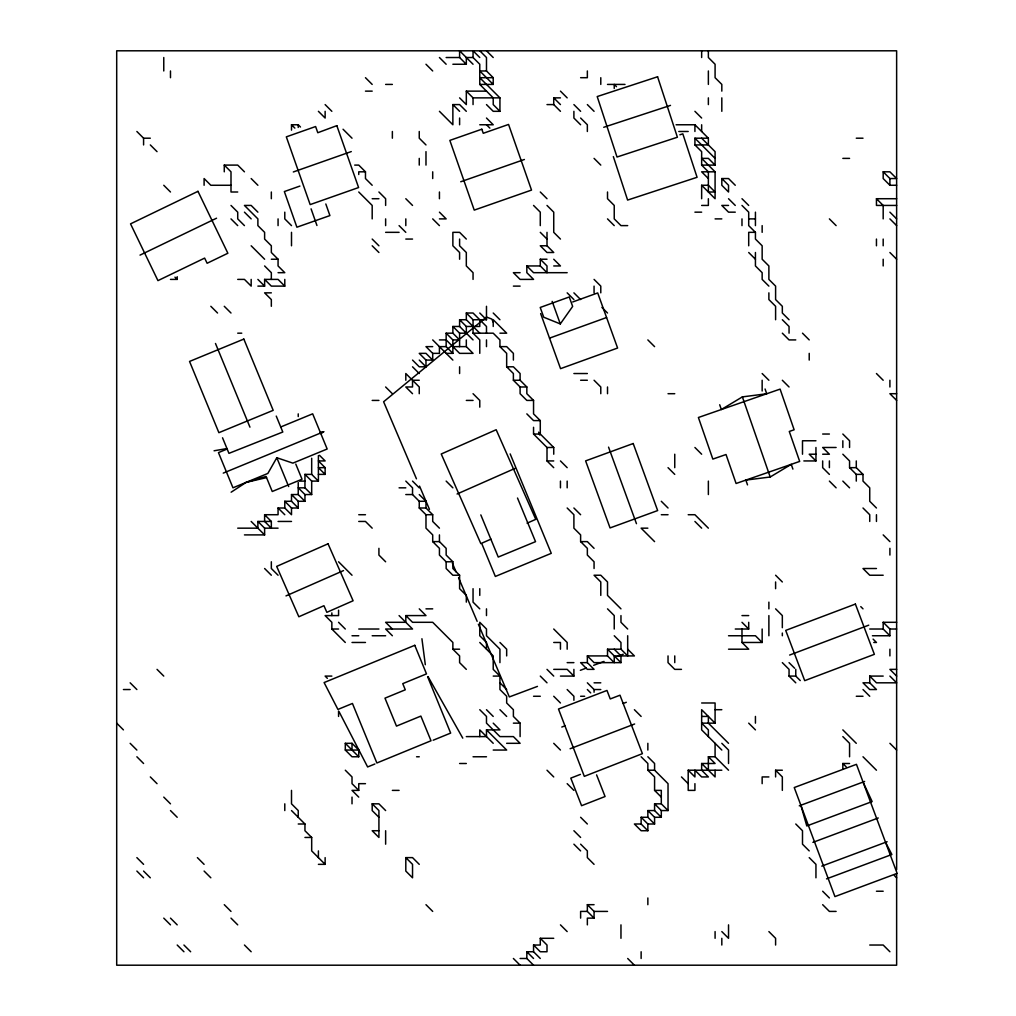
<?xml version="1.0" encoding="UTF-8"?>
<svg xmlns="http://www.w3.org/2000/svg" width="1016" height="1016" viewBox="0 0 1016 1016"><rect width="100%" height="100%" fill="white"/><g stroke="black" fill="none" stroke-linecap="round" stroke-linejoin="round"><path stroke-width="1.5" d="M280.733 426.974L312.661 413.817L327.165 449.009L292.875 463.131L276.809 457.733L267.843 473.443L232.969 487.807L218.465 452.615L227.152 449.034M560.299 323.926L572.656 306.413L569.252 296.977L540.22 307.467L543.738 317.221L560.299 323.926L552.158 301.384M458.33 340.246L383.616 401.765L416.446 478.828M460.769 338.226L486.486 317.055L491.871 319.075L493.065 321.97M231.14 492.201L246.215 482.346L266.065 476.453L272.25 491.49L302.031 479.222L295.783 464.058M320.827 433.629L323.685 431.762L320.294 432.359M765.073 389.001L766.724 393.764L742.378 396.888L721.347 409.524L719.696 404.762M747.509 484.873L745.846 480.098L770.192 476.999L791.248 464.35L799.681 461.416L789.28 431.47L794.131 429.781L780.097 389.115L698.398 417.5L712.838 459.092L726.021 454.52L736.092 483.489L791.248 464.35L792.899 469.113M216.548 218.211L140.03 255.118M515.087 468.376L457.073 494.005M490.957 539.14L480.835 543.611L441.236 454L496.176 429.73L535.762 519.341L527.088 523.177M343.497 570.598L285.991 595.909M223.266 473.113L323.685 431.762M374.904 763.981L367.627 766.953L339.268 712.076M433.172 740.22L450.66 733.082L427.634 676.796M580.403 774.383L570.802 778.129L581.584 805.701L605.066 796.519L596.595 774.89M561.797 727.05L564.934 725.843L584.314 776.364L642.404 753.656L619.989 695.198L610.248 698.945L606.984 690.448L558.495 709.041L564.934 725.843M623.164 703.491L626.313 702.285M570.116 748.741L634.632 723.989M789.648 655.053L868.731 625.17M537.451 686.397L509.346 696.925L478.384 624.23M580.352 670.306L586.27 668.083M593.662 665.315L604.025 661.429M617.334 656.438L623.253 654.215M799.274 805.84L864.629 781.456M878.268 817.982L812.914 842.366M821.779 866.127L887.133 841.731M826.529 878.878L891.883 854.494L885.546 842.327M572.719 301.968L597.7 292.938L617.601 348.031L560.553 368.656L540.639 313.563M549.529 338.137L606.577 317.525M293.319 171.971L351.282 151.575M299.898 186.08L284.353 191.554L296.888 227.203L329.908 215.583L325.819 203.975M524.383 159.487L460.743 181.75M603.733 127.292L670.497 105.385M679.869 134.798L682.815 133.833L697.078 177.292L627.609 200.076L613.346 156.604M246.215 482.346L266.535 477.622M214.084 450.786L226.962 448.551M446.151 57.518L459.6 57.518L466.319 64.249L466.319 57.518L473.05 57.518L479.768 64.249L479.768 84.417L493.217 97.866L493.217 104.584L499.935 111.316L499.935 97.866L479.768 77.699L493.217 77.699L493.217 84.417L479.768 84.417M452.869 64.249L466.319 64.249M493.217 77.699L486.486 70.968L479.768 70.968L493.217 84.417M580.619 77.699L587.35 77.699L587.35 70.968M385.635 84.417L392.366 84.417M607.517 84.417L624.992 84.417M365.468 91.135L372.186 91.135M459.6 97.866L466.319 104.584L466.319 91.135L486.486 91.135M466.319 91.135L473.05 97.866L499.935 97.866M560.451 111.316L553.733 104.584L553.733 97.866L560.451 97.866M439.433 111.316L452.869 124.765L452.869 104.584L459.6 104.584L466.319 111.316M547.002 104.584L553.733 104.584M499.935 111.316L493.217 111.316L486.486 104.584M291.503 130.137L291.503 124.765L298.234 124.765L300.469 127M479.768 124.765L493.217 124.765L486.486 118.034M676.097 124.765L694.919 124.765L708.368 138.201L708.368 144.932L694.919 144.932L694.919 138.201L708.368 138.201M678.79 131.483L688.2 131.483M136.868 131.483L143.586 138.201L150.317 138.201M856.285 138.201L863.003 138.201M842.836 158.382L849.567 158.382M224.269 171.818L224.269 165.1L237.719 165.1L244.45 171.818M354.711 165.1L358.75 165.1L365.468 171.818L365.468 178.549L372.186 185.268M694.919 144.932L701.65 151.651L701.65 165.1L715.086 165.1L715.086 151.651L701.65 138.201M365.468 171.818L358.75 171.818L358.75 174.511M701.65 165.1L708.368 171.818L708.368 191.999L715.086 191.999L708.368 185.268L701.65 185.268L715.086 198.717L715.086 171.818L701.65 171.818L708.368 178.549M883.183 171.818L889.902 171.818L896.633 178.549L889.902 178.549L883.183 171.818L883.183 178.549L889.902 185.268L896.633 185.268M721.817 178.549L728.535 185.268L728.535 191.999L721.817 185.268L721.817 178.549L728.535 178.549L735.267 185.268M231 185.268L210.833 185.268L204.102 178.549L204.102 185.268M237.719 191.999L231 191.999L231 171.818L224.269 165.1M372.186 198.717L378.917 198.717M896.633 205.435L876.452 205.435L876.452 198.717L896.633 198.717M701.65 205.435L708.368 205.435L708.368 198.717M728.535 205.435L721.817 205.435L728.535 212.166L735.267 212.166M694.919 212.166L701.65 212.166M439.433 218.885L446.151 218.885L439.433 212.166M715.086 218.885L721.817 218.885M748.703 218.885L755.434 218.885M627.685 225.615L620.966 225.615L614.236 218.885L614.236 205.435L607.517 198.717L607.517 191.999M385.635 232.334L399.085 232.334M789.051 319.735L782.333 313.017L782.333 306.299L775.602 299.568L775.602 286.118L768.883 279.4L768.883 265.951L762.152 259.232L762.152 245.783L755.434 239.065L755.434 232.334L748.703 232.334L748.703 245.783M405.803 239.065L412.534 239.065M547.002 245.783L540.283 245.783L547.002 252.501L553.733 252.501L547.002 245.783L547.002 232.334M271.336 259.232L278.066 259.232L278.066 265.951L284.785 272.682L278.066 272.682M540.283 259.232L547.002 265.951L547.002 272.682L540.283 265.951L540.283 259.232L547.002 259.232M520.103 272.682L513.385 272.682L520.103 279.4L533.552 279.4L526.834 272.682L526.834 265.951L540.283 265.951M553.733 265.951L560.451 265.951L553.733 259.232M567.169 272.682L533.552 272.682L526.834 265.951M170.485 279.4L177.203 279.4L177.203 276.708M237.719 279.4L244.45 279.4L251.168 286.118L251.168 279.4M257.886 286.118L264.617 286.118L264.617 279.4L278.066 279.4L284.785 286.118L284.785 279.4M284.785 286.118L271.336 286.118L264.617 279.4M513.385 286.118L520.103 286.118M271.336 292.849L264.617 292.849L271.336 299.568L271.336 306.299M479.768 333.185L466.319 319.735L466.319 313.017L473.05 313.017L486.486 326.466L486.486 333.185M473.05 339.915L459.6 326.466L459.6 319.735L466.319 319.735M466.319 313.017L473.05 319.735L486.486 319.735L486.486 306.299M452.869 333.185L446.151 333.185L452.869 339.915L459.6 339.915L452.869 333.185L452.869 326.466L459.6 326.466M459.6 319.735L466.319 326.466L479.768 326.466L479.768 319.735M237.719 333.185L241.757 333.185M452.869 326.466L459.6 333.185L466.319 333.185L466.319 326.466M473.05 319.735L473.05 333.185L493.217 333.185L499.935 339.915L499.935 346.634L506.666 353.365L506.666 366.801L513.385 373.532L513.385 380.251L520.103 386.982L526.834 386.982L526.834 393.7L533.552 400.418L533.552 413.868L540.283 420.599L540.283 434.035L553.733 447.485L553.733 454.215M499.935 333.185L506.666 333.185L493.217 319.735L493.217 326.466M439.433 339.915L446.151 339.915L459.6 353.365L473.05 353.365L466.319 346.634L452.869 346.634M795.769 339.915L789.051 339.915L782.333 333.185M432.702 346.634L425.983 346.634L432.702 353.365L439.433 353.365L439.433 346.634L446.151 346.634L452.869 353.365L446.151 353.365M499.935 346.634L506.666 346.634L513.385 353.365L513.385 360.083M432.702 360.083L425.983 353.365L419.252 353.365L425.983 360.083L432.702 360.083L432.702 353.365M425.983 360.083L425.983 366.801L419.252 366.801L412.534 360.083M506.666 366.801L513.385 366.801L520.103 373.532L520.103 380.251L526.834 386.982M573.9 373.532L587.35 373.532M419.252 380.251L412.534 380.251L412.534 386.982L405.803 386.982L412.534 393.7M513.385 380.251L520.103 380.251M580.619 380.251L587.35 380.251M668.033 393.7L674.751 393.7M896.633 393.7L889.902 393.7L896.633 400.418M372.186 400.418L378.917 400.418M466.319 400.418L473.05 400.418M533.552 400.418L526.834 400.418L520.103 393.7L520.103 386.982M540.283 420.599L533.552 420.599L526.834 413.868M533.552 427.317L533.552 434.035L540.283 434.035M822.668 434.035L829.386 434.035M815.95 440.766L802.5 440.766L802.5 454.215M533.552 434.035L547.002 447.485L553.733 447.485M836.117 447.485L822.668 447.485L829.386 454.215L822.668 454.215M815.95 454.215L809.219 454.215L815.95 460.934L803.847 460.934M547.002 447.485L547.002 460.934L553.733 460.934M325.133 474.383L325.133 467.665L318.402 467.665L325.133 474.383L318.402 474.383M842.836 454.215L849.567 460.934L849.567 467.665L856.285 467.665L863.003 474.383L863.003 481.101L869.734 487.832L869.734 501.282L876.452 508M304.952 474.383L311.683 474.383L318.402 481.101L311.683 481.101L304.952 474.383L304.952 487.832L311.683 494.551L304.952 494.551L298.234 487.832L304.952 487.832M849.567 467.665L856.285 474.383L863.003 474.383M299.58 481.101L304.952 481.101M399.085 487.832L405.803 487.832M291.503 508L291.503 514.718L284.785 508L284.785 501.282L291.503 508L298.234 508L291.503 501.282L291.503 494.551L298.234 494.551L304.952 501.282L304.952 494.551M405.803 494.551L412.534 494.551L419.252 501.282L425.983 501.282L425.983 508L432.702 514.718L432.702 521.449L439.433 528.168M284.785 501.282L291.503 501.282M291.503 494.551L298.234 501.282L304.952 501.282M264.617 514.718L271.336 521.449L271.336 528.168L264.617 521.449L264.617 514.718L278.066 514.718L278.066 508L284.785 508M419.252 501.282L419.252 508L425.983 508M358.75 514.718L365.468 514.718M419.252 508L425.983 514.718L432.702 514.718M661.302 514.718L668.033 514.718M688.2 514.718L694.919 514.718L708.368 528.168M237.719 528.168L257.886 528.168L257.886 521.449L271.336 521.449M278.066 521.449L291.503 521.449M358.75 521.449L365.468 521.449L372.186 528.168M257.886 521.449L264.617 528.168L278.066 528.168M647.852 528.168L641.134 528.168L654.583 541.617M244.45 534.899L264.617 534.899L264.617 528.168M425.983 514.718L425.983 528.168L432.702 534.899L432.702 541.617L439.433 541.617L446.151 548.335L446.151 555.066L452.869 561.784L452.869 568.515L459.6 575.234L459.6 588.683L466.319 595.401L466.319 602.132M567.169 508L573.9 514.718L573.9 528.168L580.619 534.899L580.619 541.617L587.35 541.617L594.068 548.335M432.702 541.617L439.433 548.335L439.433 555.066L446.151 561.784L452.869 561.784M876.452 568.515L863.003 568.515L869.734 575.234L883.183 575.234M459.6 575.234L452.869 575.234L446.151 568.515L446.151 561.784M425.983 608.851L432.702 608.851M392.366 629.018L385.635 622.3L405.803 622.3L405.803 615.582L425.983 615.582L419.252 608.851M741.985 615.582L748.703 615.582M883.183 622.3L889.902 629.018L889.902 635.749L883.183 629.018L883.183 622.3L896.633 622.3M338.569 610.197L338.569 615.582L325.133 615.582L331.851 622.3L331.851 629.018L338.569 629.018M358.75 629.018L378.917 629.018M735.267 629.018L748.703 629.018L748.703 622.3M869.734 629.018L883.183 629.018M889.902 629.018L896.633 629.018M352.019 635.749L358.75 635.749M372.186 635.749L385.635 635.749M728.535 635.749L755.434 635.749L762.152 642.468L762.152 629.018M872.427 635.749L889.902 635.749M352.019 642.468L365.468 642.468M553.733 642.468L560.451 642.468L560.451 649.199M741.985 629.018L741.985 642.468L762.152 642.468M873.773 642.468L876.452 642.468L873.1 639.115M405.803 615.582L412.534 622.3L432.702 622.3L452.869 642.468L452.869 649.199L459.6 649.199M627.685 649.199L634.403 655.917L614.236 655.917L614.236 662.635L607.517 655.917L607.517 649.199L620.966 649.199L627.685 655.917L627.685 635.749M728.535 649.199L748.703 649.199L741.985 642.468M587.35 662.635L580.619 662.635L587.35 669.366L594.068 669.366L587.35 662.635L587.35 655.917L607.517 655.917M567.169 662.635L573.9 662.635M614.236 649.199L620.966 655.917L620.966 662.635L594.068 662.635L587.35 655.917M553.733 669.366L567.169 669.366L573.9 676.085L573.9 669.366M681.469 669.366L674.751 669.366L668.033 662.635L668.033 655.917M896.633 669.366L889.902 669.366L896.633 676.085M331.851 676.085L325.133 676.085L327.368 678.332M493.217 676.085L499.935 676.085L499.935 689.534L506.666 696.265L506.666 702.983L513.385 709.701L513.385 716.432L520.103 723.151L520.103 736.6M560.451 676.085L573.9 676.085M782.333 662.635L789.051 669.366L789.051 676.085L795.769 676.085L800.252 680.568M869.734 682.815L863.003 682.815L869.734 689.534L876.452 689.534L869.734 682.815L869.734 676.085L883.183 676.085M594.068 682.815L600.786 682.815M123.419 689.534L130.15 689.534M587.35 682.815L594.068 689.534L600.786 689.534M533.552 696.265L540.283 696.265M580.619 696.265L584.657 696.265M856.285 696.265L863.003 696.265M701.65 702.983L715.086 702.983L715.086 723.151L701.65 723.151L708.368 729.882L708.368 736.6M715.086 709.701L721.817 709.701M701.65 716.432L708.368 716.432L708.368 723.151L728.535 743.318M513.385 723.151L520.103 723.151M466.319 736.6L486.486 736.6L486.486 729.882L499.935 729.882L493.217 723.151M345.3 743.318L352.019 743.318L358.75 750.049L358.75 756.768L352.019 756.768L345.3 750.049L345.3 743.318L358.75 756.768M506.666 743.318L520.103 743.318L513.385 736.6L499.935 736.6L486.486 723.151L486.486 716.432L479.768 709.701M345.3 750.049L358.75 750.049M493.217 750.049L506.666 750.049L486.486 729.882M416.573 756.768L419.252 756.768M473.05 756.768L486.486 756.768M708.368 770.217L708.368 756.768L715.086 756.768L728.535 770.217M459.6 763.499L466.319 763.499M694.919 783.666L694.919 790.385L688.2 790.385L688.2 770.217L694.919 776.935L694.919 770.217L701.65 776.935L708.368 776.935L701.65 770.217L701.65 763.499L715.086 763.499L708.368 756.768M842.836 768.871L842.836 763.499L849.567 763.499M641.134 756.768L647.852 763.499L647.852 770.217L654.583 770.217L668.033 783.666L668.033 810.565L661.302 810.565L654.583 803.834L654.583 810.565L661.302 817.283L654.583 817.283L647.852 810.565L654.583 810.565M688.2 770.217L721.817 770.217M775.602 776.935L775.602 770.217L782.333 770.217M768.883 776.935L762.152 776.935L762.152 783.666M365.468 783.666L358.75 783.666L358.75 790.385L352.019 790.385L358.75 797.115M392.366 790.385L399.085 790.385M647.852 770.217L654.583 776.935L654.583 790.385L661.302 790.385L661.302 803.834L668.033 810.565M378.917 817.283L372.186 810.565L372.186 803.834L378.917 803.834L385.635 810.565M654.583 803.834L661.302 803.834M641.134 817.283L647.852 817.283L654.583 824.001L647.852 824.001L641.134 817.283L641.134 824.001L647.852 830.732L641.134 830.732L634.403 824.001L641.134 824.001M298.234 824.001L304.952 824.001L304.952 830.732L311.683 837.451L311.683 850.9L325.133 864.349L318.402 864.349M378.917 830.732L372.186 830.732L378.917 837.451L378.917 810.565L372.186 803.834M304.952 837.451L311.683 837.451M405.803 857.618L412.534 864.349L412.534 877.799L405.803 871.068L405.803 857.618L412.534 857.618L419.252 864.349M876.452 891.235L883.183 891.235M587.35 904.685L594.068 911.415L594.068 918.134L587.35 911.415L587.35 904.685L594.068 904.685M587.35 911.415L580.619 911.415L580.619 918.134M594.068 911.415L607.517 911.415M836.117 911.415L829.386 911.415L822.668 904.685M594.068 918.134L587.35 918.134L587.35 924.865M540.283 958.482L533.552 951.751L533.552 945.032L540.283 945.032L540.283 938.301L553.733 938.301M869.734 945.032L883.183 945.032L889.902 951.751M533.552 965.2L526.834 958.482L526.834 951.751L533.552 951.751M520.103 958.482L526.834 958.482M876.452 198.717L883.183 205.435L883.183 218.885M889.902 212.166L896.633 218.885M889.902 218.885L896.633 225.615M889.902 252.501L896.633 259.232M829.386 218.885L836.117 225.615M694.919 111.316L701.65 118.034M694.919 138.201L715.086 158.382M715.086 165.1L708.368 158.382L701.65 158.382L715.086 171.818M741.985 198.717L748.703 205.435M741.985 205.435L748.703 212.166L748.703 225.615L755.434 232.334M616.483 86.665L614.236 84.417L614.236 88.456M728.535 198.717L735.267 205.435M876.452 373.532L883.183 380.251M748.703 252.501L755.434 259.232M587.35 104.584L594.068 111.316M768.883 286.118L762.152 279.4L762.152 272.682L755.434 265.951L755.434 252.501M560.451 91.135L567.169 97.866M573.9 104.584L580.619 111.316M802.5 333.185L809.219 339.915M580.619 118.034L587.35 124.765L587.35 131.483M782.333 319.735L789.051 326.466L789.051 333.185M553.733 97.866L560.451 104.584M580.619 124.765L573.9 118.034L573.9 111.316M486.486 50.8L493.217 57.518M594.068 158.382L600.786 165.1M479.768 50.8L486.486 57.518L486.486 70.968M479.768 57.518L473.05 50.8L473.05 57.518M473.05 64.249L459.6 50.8L459.6 57.518M842.836 434.035L849.567 440.766L849.567 447.485M782.333 380.251L789.051 386.982M607.517 218.885L614.236 225.615M762.152 373.532L768.883 380.251M439.433 57.518L446.151 64.249M425.983 64.249L432.702 70.968M486.486 124.765L489.852 128.118M842.836 481.101L849.567 487.832M829.386 474.383L822.668 467.665L822.668 460.934M863.003 508L869.734 514.718L869.734 521.449M452.869 104.584L459.6 111.316M540.283 191.999L547.002 198.717M829.386 481.101L836.117 487.832M883.183 534.899L889.902 541.617M547.002 205.435L553.733 212.166L553.733 232.334L560.451 239.065M533.552 205.435L540.283 212.166L540.283 225.615M594.068 279.4L600.786 286.118L600.786 292.849M540.283 232.334L547.002 239.065M647.852 339.915L654.583 346.634M601.917 307.416L607.517 313.017M365.468 77.699L372.186 84.417M425.983 144.932L419.252 138.201L419.252 131.483M573.9 292.849L580.619 299.568M567.169 292.849L573.9 299.568M860.768 606.615L863.003 608.851M694.919 447.485L701.65 454.215M466.319 239.065L459.6 232.334L452.869 232.334L452.869 245.783L459.6 252.501L459.6 259.232M325.133 104.584L331.851 111.316M343.052 129.235L352.019 138.201M432.702 218.885L439.433 225.615M594.068 380.251L600.786 386.982L600.786 393.7M889.902 676.085L896.633 682.815L876.452 682.815L869.734 676.085M318.402 111.316L325.133 118.034L325.133 111.316M405.803 198.717L412.534 205.435M668.033 467.665L674.751 474.383M775.602 575.234L782.333 581.965M378.917 191.999L385.635 198.717L385.635 205.435M493.217 313.017L499.935 319.735M399.085 225.615L405.803 232.334M694.919 521.449L701.65 528.168M863.003 689.534L869.734 696.265M291.503 124.765L294.869 128.118M358.75 191.999L372.186 205.435L372.186 218.885M479.768 313.017L486.486 319.735M775.602 608.851L782.333 615.582L782.333 627.685M661.302 501.282L668.033 508M889.902 743.318L896.633 750.049M473.05 333.185L479.768 339.915L479.768 353.365M372.186 239.065L378.917 245.783M372.186 245.783L378.917 252.501M789.051 662.635L794.652 668.249M741.985 622.3L748.703 629.018M789.051 676.085L795.769 682.815M842.836 729.882L856.285 743.318M842.836 736.6L849.567 743.318L849.567 756.768M863.003 756.768L876.452 770.217M560.451 460.934L567.169 467.665M432.702 339.915L452.869 360.083M547.002 460.934L553.733 467.665M473.05 393.7L479.768 400.418L479.768 407.149M842.836 763.499L846.201 766.851M251.168 178.549L257.886 185.268M291.503 225.615L284.785 218.885L284.785 212.166M573.9 508L580.619 514.718M419.252 360.083L425.983 366.801M257.886 212.166L251.168 205.435L244.45 205.435L257.886 218.885L257.886 225.615L264.617 232.334L264.617 239.065L271.336 245.783L271.336 252.501L278.066 259.232M412.534 366.801L419.252 373.532M580.619 541.617L587.35 548.335L587.35 555.066L594.068 561.784L594.068 568.515M244.45 212.166L251.168 218.885M231 205.435L237.719 212.166L237.719 218.885L244.45 225.615M748.703 723.151L755.434 729.882M894.385 875.551L896.633 877.799M231 218.885L237.719 225.615M620.966 608.851L607.517 595.401L607.517 581.965L600.786 575.234L594.068 575.234L600.786 581.965L600.786 595.401M150.317 144.932L157.036 151.651M251.168 245.783L264.617 259.232M775.602 770.217L782.333 776.935L782.333 790.385M264.617 265.951L271.336 272.682L271.336 279.4M385.635 386.982L392.366 393.7M607.517 608.851L614.236 615.582L614.236 629.018M627.685 629.018L620.966 622.3L620.966 615.582M715.086 723.151L701.65 709.701L701.65 729.882L721.817 750.049M163.766 185.268L170.485 191.999M257.886 279.4L264.617 286.118M614.236 635.749L620.966 642.468L620.966 649.199M721.817 743.318L728.535 750.049L728.535 763.499M795.769 824.001L802.5 830.732L802.5 844.182L809.219 850.9M446.151 481.101L452.869 487.832M607.517 649.199L620.966 662.635M809.219 857.618L815.95 864.349L815.95 877.799M701.65 763.499L715.086 776.935L715.086 770.217M412.534 481.101L419.252 487.832M822.668 891.235L829.386 897.966M405.803 481.101L412.534 487.832L412.534 494.551M419.252 494.551L425.983 501.282M553.733 629.018L567.169 642.468L567.169 649.199M634.403 709.701L641.134 716.432M224.269 306.299L231 313.017M210.833 306.299L217.551 313.017M681.469 776.935L688.2 783.666M174.968 277.165L177.203 279.4M587.35 689.534L590.702 692.899M647.852 756.768L654.583 763.499L654.583 770.217M547.002 669.366L553.733 676.085M567.169 689.534L573.9 696.265L573.9 700.291M479.768 608.851L473.05 602.132L473.05 588.683M319.519 455.333L325.133 460.934L318.402 460.934L325.133 467.665M540.283 676.085L547.002 682.815M654.583 790.385L661.302 797.115M499.935 642.468L506.666 649.199L506.666 655.917M553.733 696.265L560.451 702.983M479.768 642.468L493.217 655.917L493.217 669.366L499.935 676.085M768.883 931.583L775.602 938.301L775.602 945.032M385.635 561.784L378.917 555.066L378.917 548.335M499.935 682.815L506.666 689.534M553.733 743.318L560.451 750.049M452.869 649.199L459.6 655.917L459.6 662.635L466.319 669.366M499.935 709.701L506.666 716.432M721.817 931.583L728.535 938.301L728.535 924.865M399.085 615.582L412.534 629.018L385.635 629.018L392.366 635.749M567.169 783.666L573.9 790.385M338.569 561.784L352.019 575.234M486.486 709.701L493.217 716.432M547.002 770.217L553.733 776.935M278.066 508L284.785 514.718M580.619 817.283L587.35 824.001M493.217 743.318L479.768 729.882L479.768 736.6M573.9 830.732L580.619 837.451M580.619 844.182L587.35 850.9L587.35 857.618L594.068 864.349M251.168 521.449L264.617 534.899M573.9 844.182L580.619 850.9M338.569 622.3L345.3 629.018M278.066 575.234L271.336 568.515L271.336 561.784M331.851 629.018L345.3 642.468M264.617 568.515L271.336 575.234M627.685 958.482L634.403 965.2M560.451 924.865L567.169 931.583M540.283 938.301L547.002 945.032L547.002 951.751L540.283 951.751L533.552 945.032M345.3 770.217L352.019 776.935L352.019 783.666L358.75 790.385M526.834 951.751L533.552 958.482M513.385 958.482L520.103 965.2M425.983 904.685L432.702 911.415M157.036 669.366L163.766 676.085M291.503 810.565L304.952 824.001M130.15 682.815L136.868 689.534M116.7 723.151L123.419 729.882M130.15 743.318L136.868 750.049M136.868 756.768L143.586 763.499M150.317 776.935L157.036 783.666M163.766 797.115L170.485 803.834M170.485 810.565L177.203 817.283M197.383 857.618L204.102 864.349M204.102 871.068L210.833 877.799M224.269 904.685L231 911.415M231 918.134L237.719 924.865M244.45 945.032L251.168 951.751M136.868 857.618L143.586 864.349M143.586 871.068L150.317 877.799M136.868 871.068L143.586 877.799M170.485 918.134L177.203 924.865M163.766 918.134L170.485 924.865M183.934 945.032L190.652 951.751M177.203 945.032L183.934 951.751M428.041 676.618L462.763 738.137M863.054 782.041L897.141 873.379L834.936 896.595L828.103 878.294L794.245 787.54L856.45 764.337L863.054 782.041L872.134 801.573L806.793 825.957L800.862 805.256M419.545 486.105L429.45 509.359M452.374 563.169L456.082 571.881M458.559 577.698L477.139 621.322M538.632 432.168L539.826 435.064M510.172 453.923L551.269 553.339L495.351 576.453L482.054 544.297M517.5 498.03L535.534 541.655L498.246 557.06L480.822 514.896M276.25 416.09L282.804 432.016L228.943 453.352L222.529 437.794M276.809 457.733L288.671 486.55M215.494 343.484L249.949 427.165M608.559 447.142L636.461 523.672M316.941 225.489L311.087 208.851M742.378 396.888L770.192 476.987M421.919 638.734L425.31 664.718M896.633 869.721L896.633 50.8L116.7 50.8L116.7 965.2L896.633 965.2L896.633 873.76M889.902 178.549L889.902 185.268M889.902 380.251L889.902 386.982M889.902 548.335L889.902 555.066M889.902 649.199L889.902 655.917M883.183 239.065L883.183 245.783M883.183 259.232L883.183 265.951M876.452 239.065L876.452 245.783M876.452 514.718L876.452 521.449M856.285 460.934L856.285 467.665M856.285 474.383L856.285 481.101M842.836 440.766L842.836 447.485M829.386 460.934L829.386 467.665M815.95 447.485L815.95 460.934M809.219 353.365L809.219 360.083M795.769 669.366L795.769 676.085M782.333 633.057L782.333 635.749M775.602 319.735L775.602 306.299L768.883 299.568L768.883 292.849M775.602 581.965L775.602 588.683M768.883 602.132L768.883 608.851M768.883 615.582L768.883 635.749M762.152 225.615L762.152 232.334M762.152 380.251L762.152 391.008M755.434 212.166L755.434 225.615M755.434 716.432L755.434 723.151M741.985 218.885L741.985 225.615M721.817 91.135L721.817 84.417L715.086 77.699L715.086 64.249L708.368 57.518L708.368 50.8M721.817 97.866L721.817 111.316M721.817 938.301L721.817 945.032M715.086 743.318L715.086 756.768M715.086 931.583L715.086 938.301M708.368 70.968L708.368 84.417M708.368 97.866L708.368 104.584M708.368 481.101L708.368 494.551M701.65 50.8L701.65 57.518M701.65 124.765L701.65 131.483M701.65 185.268L701.65 198.717M694.919 124.765L694.919 131.483M674.751 454.215L674.751 467.665M674.751 655.917L674.751 662.635M661.302 810.565L661.302 817.283M654.583 817.283L654.583 824.001M647.852 743.318L647.852 750.049M647.852 810.565L647.852 817.283M647.852 824.001L647.852 830.732M647.852 897.966L647.852 904.685M641.134 951.751L641.134 958.482M620.966 924.865L620.966 938.301M607.517 386.982L607.517 393.7M600.786 77.699L600.786 84.417M594.068 286.118L594.068 292.849M594.068 689.534L594.068 692.226M567.169 481.101L567.169 487.832M560.451 481.101L560.451 487.832M499.935 662.635L499.935 649.199L486.486 635.749L486.486 629.018L479.768 622.3L479.768 635.749L486.486 642.468L486.486 649.199M486.486 339.915L486.486 346.634M486.486 608.851L486.486 615.582M479.768 588.683L479.768 595.401M473.05 97.866L473.05 104.584M473.05 279.4L473.05 272.682L466.319 265.951L466.319 252.501L459.6 245.783L459.6 239.065M466.319 339.915L466.319 346.634M459.6 118.034L459.6 124.765M459.6 333.185L459.6 346.634M459.6 366.801L459.6 373.532M452.869 339.915L452.869 353.365M446.151 333.185L446.151 346.634M439.433 191.999L439.433 198.717M439.433 534.899L439.433 541.617M432.702 171.818L432.702 178.549M425.983 151.651L425.983 165.1M419.252 158.382L419.252 165.1M419.252 393.7L419.252 386.982L405.803 373.532L405.803 380.251M405.803 218.885L405.803 225.615M392.366 131.483L392.366 138.201M385.635 218.885L385.635 225.615M385.635 830.732L385.635 844.182M352.019 743.318L352.019 750.049M352.019 797.115L352.019 803.834M338.569 711.048L338.569 716.432M331.851 612.889L331.851 615.582M325.133 857.618L325.133 864.349M318.402 455.562L318.402 481.101M318.402 850.9L318.402 857.618M311.683 458.241L311.683 474.383M311.683 481.101L311.683 494.551M298.234 124.765L298.234 127.444M298.234 413.868L298.234 416.56M298.234 482.448L298.234 494.551M298.234 501.282L298.234 508M298.234 817.283L298.234 810.565L291.503 803.834L291.503 790.385M291.503 232.334L291.503 245.783M284.785 803.834L284.785 810.565M278.066 218.885L278.066 225.615M271.336 191.999L271.336 198.717M170.485 70.968L170.485 77.699M163.766 57.518L163.766 70.968M143.586 138.201L143.586 144.932M197.968 191.326L130.543 223.863L157.95 280.632L204.635 258.102L207.124 263.258L227.863 253.251L197.968 191.326M328.041 543.801L276.682 566.395L298.844 616.763L323.939 605.714L326.847 612.318L353.098 600.761L328.041 543.801M243.84 339.077L189.548 361.442L218.885 432.676L273.19 410.337L243.84 339.077M414.769 645.312L324.104 682.562L337.934 709.435L352.438 703.466L376.885 762.991L431.013 740.766L420.865 716.09L396.481 726.11L384.975 698.157L405.282 689.8L402.755 683.641L426.504 673.887L414.769 645.312M855.383 604.076L785.711 630.403L804.71 680.657L874.37 654.329L855.383 604.076M336.829 125.654L317.792 132.728L315.608 126.543L286.322 136.855L310.159 204.597L358.597 187.541L336.829 125.654M633.197 443.522L585.622 460.883L610.057 527.926L657.657 510.565L633.197 443.522M481.813 129.21L449.847 140.398L474.243 210.121L531.52 190.081L508.559 124.447L483.26 133.299L481.813 129.21M657.581 76.772L597.205 96.558L617.017 157.023L677.405 137.224L657.581 76.772"/></g></svg>
